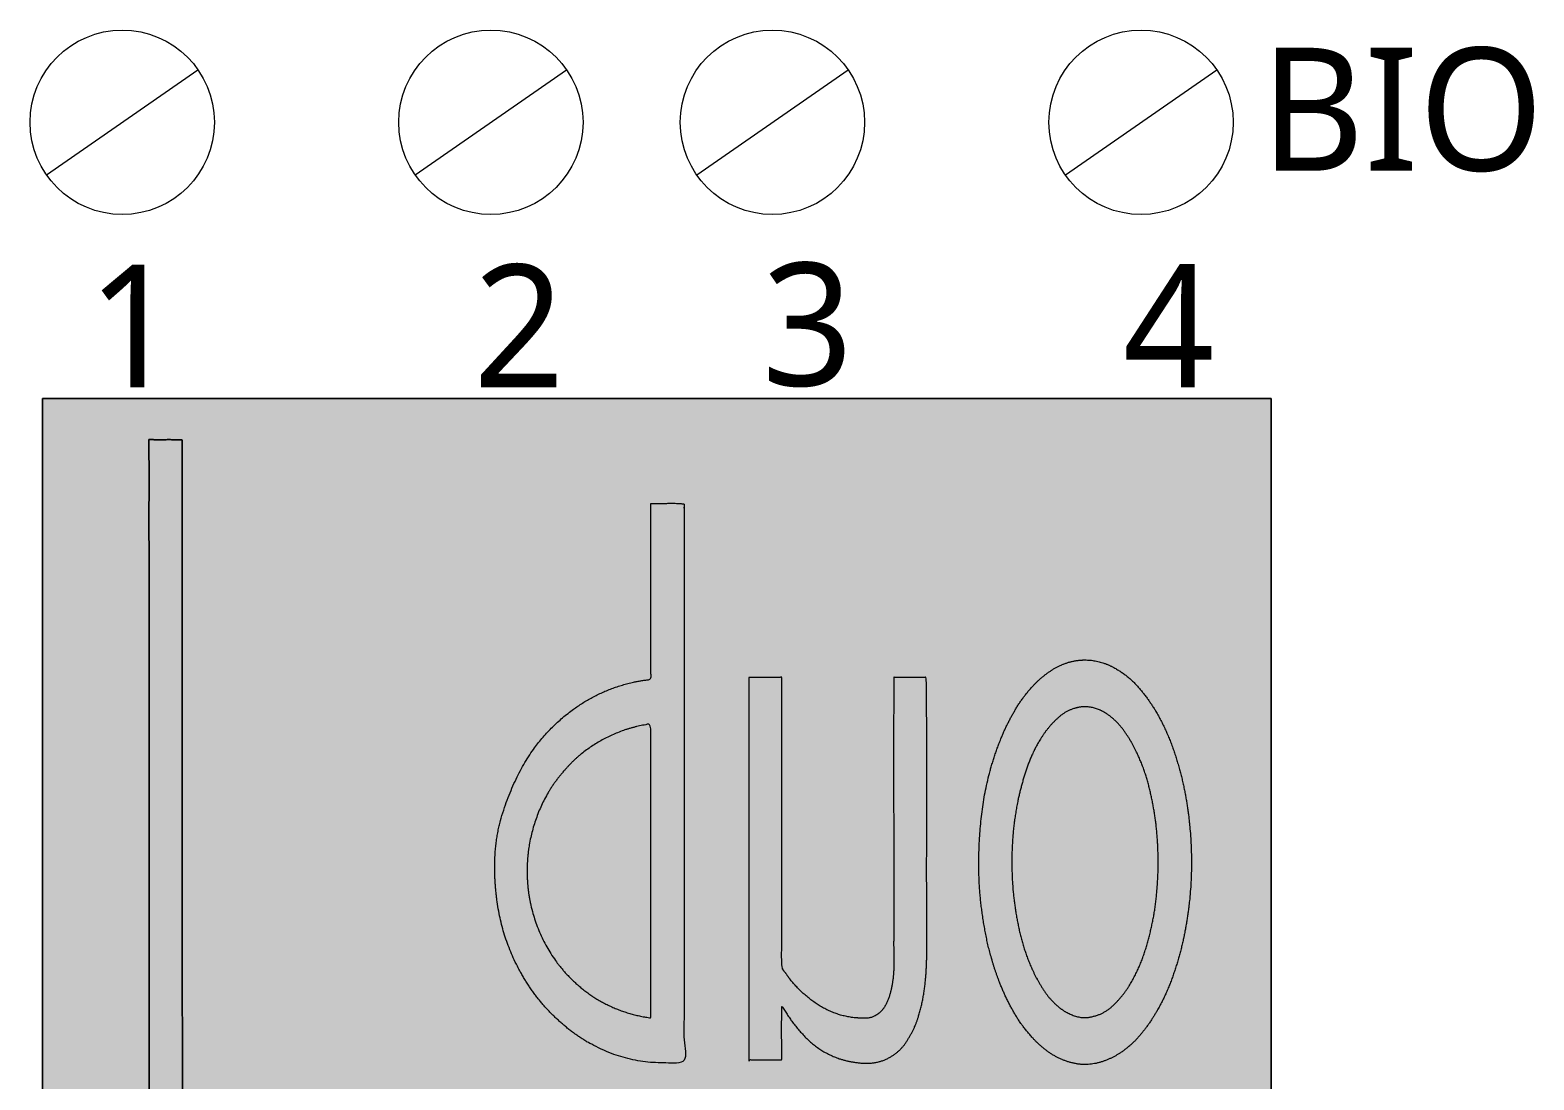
# Model space of a CAD drawing. Header units: millimetres. Extents: x 36 to 196, y -69 to 32.
# Drawn here: x 64.25 to 88.73, y -15.08 to 2 of the extents above; entities that cross this region are included whole.
import ezdxf

# ---------------------------------------------------------------- set-up
doc = ezdxf.new("R2010")
doc.units = ezdxf.units.MM
doc.header["$LTSCALE"] = 20
doc.layers.add('Ontwerplaag-1', color=7, linetype='Continuous')
doc.styles.add('@Malgun Gothic', font='malgun.ttf')

msp = doc.modelspace()

# ---------------------------------------------------------------- hatches: boundary and pattern name
at = {"layer": 'Ontwerplaag-1', "linetype": 'Continuous', "lineweight": 0, "true_color": 0xcccccb, "transparency": 33554687}
for points in [[(66.727, -4.671), (66.727, -5.035), (66.727, -6.4), (66.727, -7.765), (66.727, -9.129), (66.727, -10.494), (66.728, -11.859), (66.728, -13.224), (66.729, -14.588), (66.729, -15.953), (66.729, -16.317), (66.768, -16.317), (66.915, -16.316), (67.061, -16.316), (67.208, -16.315), (67.355, -16.315), (67.502, -16.315), (67.649, -16.316), (67.796, -16.316), (67.943, -16.317), (67.982, -16.317), (67.982, -16.911), (67.943, -16.912), (67.796, -16.912), (67.649, -16.912), (67.502, -16.912), (67.355, -16.912), (67.208, -16.912), (67.061, -16.913), (66.915, -16.913), (66.768, -16.913), (66.729, -16.913), (66.729, -17.019), (66.729, -17.414), (66.728, -17.808), (66.728, -18.203), (66.727, -18.598), (66.727, -18.993), (66.727, -19.388), (66.727, -19.783), (66.727, -20.178), (66.727, -20.283), (66.727, -20.317), (66.729, -20.448), (66.739, -20.577), (66.757, -20.704), (66.783, -20.829), (66.817, -20.952), (66.859, -21.074), (66.909, -21.193), (66.967, -21.31), (66.987, -21.339), (66.998, -21.356), (67.047, -21.417), (67.1, -21.474), (67.157, -21.526), (67.217, -21.572), (67.281, -21.614), (67.349, -21.651), (67.421, -21.683), (67.497, -21.71), (67.518, -21.715), (67.531, -21.719), (67.583, -21.729), (67.636, -21.738), (67.688, -21.744), (67.741, -21.749), (67.794, -21.752), (67.847, -21.753), (67.901, -21.752), (67.955, -21.75), (67.969, -21.749), (67.969, -21.775), (67.968, -21.87), (67.968, -21.965), (67.968, -22.06), (67.968, -22.155), (67.968, -22.251), (67.967, -22.346), (67.967, -22.441), (67.967, -22.536), (67.967, -22.561), (67.929, -22.562), (67.786, -22.556), (67.646, -22.539), (67.509, -22.513), (67.376, -22.476), (67.247, -22.43), (67.122, -22.373), (67, -22.307), (66.881, -22.23), (66.853, -22.206), (66.825, -22.184), (66.733, -22.086), (66.648, -21.985), (66.571, -21.88), (66.502, -21.771), (66.44, -21.657), (66.386, -21.539), (66.339, -21.418), (66.3, -21.292), (66.292, -21.259), (66.282, -21.223), (66.256, -21.087), (66.234, -20.951), (66.216, -20.815), (66.202, -20.678), (66.191, -20.541), (66.185, -20.403), (66.183, -20.266), (66.185, -20.127), (66.186, -20.091), (66.186, -19.991), (66.186, -19.619), (66.186, -19.246), (66.187, -18.874), (66.187, -18.501), (66.187, -18.129), (66.186, -17.757), (66.186, -17.385), (66.186, -17.012), (66.186, -16.913), (65.646, -16.913), (65.646, -16.317), (65.663, -16.317), (65.727, -16.316), (65.79, -16.316), (65.853, -16.316), (65.917, -16.316), (65.98, -16.316), (66.043, -16.315), (66.106, -16.315), (66.169, -16.315), (66.186, -16.315), (66.186, -16.004), (66.186, -14.838), (66.186, -13.671), (66.186, -12.505), (66.186, -11.339), (66.186, -10.172), (66.186, -9.006), (66.186, -7.839), (66.186, -6.673), (66.186, -6.362), (66.185, -6.308), (66.186, -6.139), (66.187, -5.979), (66.187, -5.831), (66.188, -5.693), (66.188, -5.565), (66.188, -5.448), (66.187, -5.341), (66.187, -5.245), (66.186, -5.158), (66.186, -5.078), (66.185, -5.006), (66.185, -4.941), (66.184, -4.883), (66.184, -4.832), (66.183, -4.789), (66.183, -4.754), (66.182, -4.724), (66.182, -4.699), (66.181, -4.679), (66.181, -4.663), (66.181, -4.652), (66.181, -4.646), (66.181, -4.644), (66.181, -4.647), (66.181, -4.653), (66.182, -4.657), (66.183, -4.66), (66.184, -4.663), (66.186, -4.664), (66.188, -4.665), (66.19, -4.665), (66.193, -4.665), (66.196, -4.664), (66.197, -4.663), (66.198, -4.662), (66.198, -4.662), (66.198, -4.661), (66.196, -4.661), (66.194, -4.661), (66.191, -4.661), (66.189, -4.662), (66.192, -4.662), (66.2, -4.662), (66.212, -4.663), (66.229, -4.663), (66.25, -4.663), (66.275, -4.663), (66.305, -4.664), (66.337, -4.664), (66.368, -4.664), (66.398, -4.664), (66.428, -4.664), (66.458, -4.664), (66.486, -4.664), (66.514, -4.664), (66.542, -4.664), (66.568, -4.664), (66.592, -4.664), (66.614, -4.664), (66.633, -4.664), (66.651, -4.664), (66.666, -4.665), (66.679, -4.665), (66.69, -4.665), (66.7, -4.665), (66.707, -4.665), (66.713, -4.665), (66.718, -4.665), (66.721, -4.666), (66.722, -4.666), (66.722, -4.666), (66.72, -4.666), (66.717, -4.667), (66.716, -4.667), (66.716, -4.668), (66.716, -4.668), (66.717, -4.669), (66.72, -4.67), (66.723, -4.67)], [(74.356, -5.7), (74.355, -5.771), (74.355, -6.112), (74.355, -6.452), (74.355, -6.792), (74.355, -7.132), (74.355, -7.472), (74.355, -7.812), (74.355, -8.152), (74.356, -8.492), (74.356, -8.564), (74.322, -8.567), (74.16, -8.594), (74.002, -8.629), (73.848, -8.673), (73.697, -8.726), (73.55, -8.787), (73.406, -8.857), (73.267, -8.936), (73.13, -9.024), (73.103, -9.044), (73.062, -9.073), (72.939, -9.173), (72.825, -9.273), (72.719, -9.373), (72.623, -9.472), (72.536, -9.57), (72.459, -9.668), (72.39, -9.765), (72.331, -9.862), (72.277, -9.958), (72.227, -10.051), (72.181, -10.143), (72.137, -10.232), (72.097, -10.319), (72.061, -10.405), (72.027, -10.488), (71.997, -10.569), (71.982, -10.616), (71.959, -10.688), (71.927, -10.816), (71.898, -10.945), (71.874, -11.075), (71.854, -11.205), (71.838, -11.336), (71.827, -11.468), (71.819, -11.6), (71.816, -11.733), (71.818, -11.864), (71.824, -11.993), (71.835, -12.118), (71.851, -12.24), (71.872, -12.359), (71.898, -12.474), (71.929, -12.587), (71.965, -12.696), (72.003, -12.802), (72.043, -12.905), (72.084, -13.004), (72.127, -13.101), (72.17, -13.194), (72.215, -13.285), (72.261, -13.372), (72.308, -13.456), (72.35, -13.52), (72.377, -13.563), (72.429, -13.636), (72.486, -13.71), (72.546, -13.785), (72.611, -13.861), (72.68, -13.938), (72.753, -14.017), (72.831, -14.096), (72.912, -14.176), (73.001, -14.255), (73.099, -14.33), (73.206, -14.402), (73.324, -14.47), (73.451, -14.535), (73.588, -14.596), (73.735, -14.654), (73.891, -14.708), (73.941, -14.722), (73.964, -14.728), (74.076, -14.753), (74.188, -14.772), (74.301, -14.787), (74.414, -14.798), (74.528, -14.804), (74.642, -14.806), (74.756, -14.803), (74.871, -14.796), (74.895, -14.794), (74.895, -14.567), (74.895, -13.488), (74.895, -12.409), (74.895, -11.331), (74.895, -10.252), (74.895, -9.173), (74.895, -8.093), (74.896, -7.014), (74.897, -5.935), (74.897, -5.708), (74.883, -5.707), (74.819, -5.704), (74.755, -5.702), (74.691, -5.7), (74.626, -5.699), (74.562, -5.698), (74.498, -5.698), (74.433, -5.699), (74.369, -5.7)], [(83.041, -10.368), (83.034, -10.338), (82.999, -10.178), (82.958, -10.021), (82.911, -9.865), (82.859, -9.711), (82.8, -9.559), (82.737, -9.408), (82.667, -9.26), (82.592, -9.113), (82.576, -9.086), (82.564, -9.067), (82.542, -9.032), (82.519, -8.995), (82.493, -8.957), (82.466, -8.917), (82.437, -8.875), (82.407, -8.832), (82.374, -8.788), (82.34, -8.742), (82.303, -8.695), (82.26, -8.648), (82.212, -8.602), (82.159, -8.556), (82.1, -8.51), (82.037, -8.464), (81.968, -8.419), (81.895, -8.374), (81.874, -8.363), (81.861, -8.356), (81.791, -8.324), (81.72, -8.298), (81.649, -8.277), (81.576, -8.263), (81.502, -8.253), (81.427, -8.249), (81.351, -8.251), (81.274, -8.259), (81.259, -8.261), (81.242, -8.264), (81.154, -8.29), (81.07, -8.32), (80.988, -8.356), (80.91, -8.397), (80.834, -8.444), (80.762, -8.496), (80.693, -8.553), (80.626, -8.615), (80.615, -8.627), (80.599, -8.644), (80.52, -8.735), (80.445, -8.828), (80.375, -8.924), (80.309, -9.023), (80.247, -9.124), (80.19, -9.228), (80.137, -9.335), (80.088, -9.444), (80.079, -9.465), (80.057, -9.519), (80.02, -9.617), (79.984, -9.721), (79.949, -9.831), (79.915, -9.946), (79.881, -10.068), (79.848, -10.196), (79.816, -10.329), (79.784, -10.468), (79.755, -10.615), (79.732, -10.772), (79.714, -10.938), (79.701, -11.113), (79.693, -11.298), (79.691, -11.493), (79.694, -11.697), (79.702, -11.91), (79.705, -11.968), (79.708, -12.003), (79.726, -12.192), (79.75, -12.379), (79.78, -12.565), (79.816, -12.75), (79.859, -12.934), (79.908, -13.116), (79.963, -13.298), (80.025, -13.478), (80.038, -13.512), (80.047, -13.534), (80.095, -13.65), (80.148, -13.764), (80.206, -13.875), (80.269, -13.984), (80.336, -14.09), (80.407, -14.194), (80.484, -14.295), (80.565, -14.393), (80.582, -14.411), (80.594, -14.424), (80.661, -14.491), (80.732, -14.553), (80.806, -14.609), (80.884, -14.66), (80.966, -14.705), (81.051, -14.744), (81.14, -14.779), (81.232, -14.807), (81.25, -14.811), (81.267, -14.814), (81.298, -14.819), (81.33, -14.822), (81.364, -14.824), (81.399, -14.825), (81.436, -14.825), (81.475, -14.823), (81.516, -14.821), (81.558, -14.818), (81.602, -14.812), (81.647, -14.802), (81.694, -14.789), (81.742, -14.772), (81.792, -14.752), (81.843, -14.728), (81.896, -14.7), (81.95, -14.669), (81.964, -14.66), (81.981, -14.649), (82.068, -14.585), (82.15, -14.516), (82.227, -14.444), (82.301, -14.368), (82.37, -14.288), (82.435, -14.205), (82.496, -14.117), (82.552, -14.026), (82.562, -14.009), (82.578, -13.983), (82.651, -13.845), (82.719, -13.704), (82.782, -13.561), (82.84, -13.417), (82.892, -13.27), (82.939, -13.122), (82.98, -12.971), (83.016, -12.819), (83.022, -12.79), (83.034, -12.736), (83.083, -12.448), (83.118, -12.159), (83.14, -11.87), (83.149, -11.581), (83.144, -11.292), (83.126, -11.002), (83.095, -10.712), (83.051, -10.422)], [(75.95, -8.532), (76.484, -8.532), (76.485, -8.638), (76.485, -9.195), (76.485, -9.751), (76.485, -10.308), (76.485, -10.865), (76.485, -11.421), (76.485, -11.978), (76.485, -12.534), (76.484, -13.091), (76.484, -13.197), (76.484, -13.202), (76.485, -13.212), (76.486, -13.221), (76.489, -13.231), (76.491, -13.242), (76.495, -13.252), (76.5, -13.263), (76.505, -13.274), (76.511, -13.286), (76.517, -13.298), (76.525, -13.31), (76.533, -13.323), (76.542, -13.336), (76.551, -13.35), (76.562, -13.365), (76.573, -13.38), (76.585, -13.395), (76.588, -13.4), (76.605, -13.423), (76.638, -13.463), (76.674, -13.504), (76.713, -13.547), (76.755, -13.591), (76.8, -13.636), (76.848, -13.683), (76.899, -13.731), (76.953, -13.78), (77.012, -13.828), (77.078, -13.872), (77.151, -13.912), (77.231, -13.95), (77.318, -13.983), (77.411, -14.013), (77.512, -14.04), (77.619, -14.063), (77.649, -14.066), (77.658, -14.067), (77.673, -14.069), (77.69, -14.071), (77.707, -14.072), (77.726, -14.074), (77.745, -14.076), (77.766, -14.078), (77.787, -14.08), (77.809, -14.082), (77.832, -14.083), (77.856, -14.081), (77.881, -14.078), (77.907, -14.072), (77.933, -14.065), (77.961, -14.055), (77.989, -14.043), (78.018, -14.029), (78.026, -14.024), (78.034, -14.018), (78.074, -13.984), (78.11, -13.948), (78.142, -13.909), (78.17, -13.868), (78.195, -13.825), (78.216, -13.779), (78.234, -13.73), (78.247, -13.68), (78.25, -13.671), (78.255, -13.65), (78.263, -13.612), (78.271, -13.572), (78.278, -13.53), (78.284, -13.486), (78.289, -13.44), (78.294, -13.391), (78.298, -13.341), (78.301, -13.288), (78.304, -13.233), (78.306, -13.174), (78.308, -13.112), (78.309, -13.047), (78.309, -12.978), (78.309, -12.905), (78.308, -12.83), (78.307, -12.75), (78.307, -12.729), (78.307, -12.634), (78.307, -12.133), (78.307, -11.632), (78.307, -11.131), (78.307, -10.631), (78.307, -10.13), (78.308, -9.629), (78.308, -9.128), (78.309, -8.628), (78.309, -8.532), (78.322, -8.532), (78.385, -8.533), (78.449, -8.533), (78.512, -8.533), (78.576, -8.533), (78.64, -8.533), (78.703, -8.533), (78.767, -8.532), (78.83, -8.532), (78.842, -8.532), (78.843, -8.631), (78.843, -9.152), (78.844, -9.673), (78.844, -10.194), (78.844, -10.715), (78.845, -11.236), (78.845, -11.757), (78.845, -12.278), (78.844, -12.799), (78.845, -12.898), (78.845, -12.927), (78.847, -13.077), (78.842, -13.226), (78.832, -13.374), (78.816, -13.522), (78.793, -13.669), (78.765, -13.815), (78.731, -13.96), (78.691, -14.105), (78.682, -14.132), (78.676, -14.148), (78.664, -14.177), (78.652, -14.207), (78.638, -14.239), (78.623, -14.272), (78.606, -14.306), (78.589, -14.342), (78.57, -14.38), (78.55, -14.418), (78.527, -14.458), (78.499, -14.496), (78.467, -14.534), (78.43, -14.572), (78.388, -14.609), (78.342, -14.646), (78.291, -14.682), (78.235, -14.718), (78.219, -14.726), (78.202, -14.735), (78.171, -14.747), (78.137, -14.759), (78.101, -14.77), (78.063, -14.779), (78.023, -14.788), (77.981, -14.795), (77.936, -14.801), (77.89, -14.807), (77.841, -14.81), (77.789, -14.809), (77.735, -14.806), (77.679, -14.798), (77.62, -14.788), (77.558, -14.774), (77.494, -14.757), (77.427, -14.736), (77.409, -14.73), (77.381, -14.72), (77.332, -14.699), (77.281, -14.674), (77.23, -14.646), (77.177, -14.615), (77.123, -14.581), (77.067, -14.544), (77.011, -14.503), (76.953, -14.46), (76.894, -14.411), (76.836, -14.357), (76.779, -14.296), (76.722, -14.228), (76.666, -14.155), (76.61, -14.075), (76.555, -13.989), (76.5, -13.896), (76.486, -13.871), (76.486, -13.891), (76.485, -13.996), (76.485, -14.101), (76.484, -14.206), (76.484, -14.311), (76.484, -14.416), (76.484, -14.521), (76.484, -14.627), (76.484, -14.732), (76.484, -14.752), (76.472, -14.752), (76.408, -14.752), (76.345, -14.752), (76.281, -14.753), (76.217, -14.753), (76.152, -14.753), (76.088, -14.753), (76.024, -14.753), (75.96, -14.754), (75.947, -14.754), (75.948, -14.612), (75.948, -14.03), (75.948, -13.483), (75.948, -12.971), (75.948, -12.495), (75.948, -12.053), (75.949, -11.646), (75.949, -11.274), (75.949, -10.937), (75.949, -10.634), (75.949, -10.361), (75.949, -10.121), (75.949, -9.911), (75.949, -9.733), (75.949, -9.587), (75.949, -9.471), (75.949, -9.387), (75.949, -9.318), (75.949, -9.247), (75.949, -9.173), (75.949, -9.098), (75.949, -9.02), (75.949, -8.94), (75.949, -8.858), (75.949, -8.773), (75.949, -8.694), (75.949, -8.628), (75.95, -8.574), (75.95, -8.532), (75.95, -8.503), (75.95, -8.486), (75.95, -8.482), (75.95, -8.491), (75.95, -8.504), (75.95, -8.516), (75.95, -8.525), (75.95, -8.532), (75.95, -8.537), (75.95, -8.54), (75.95, -8.541), (75.95, -8.539), (75.95, -8.537), (75.95, -8.535), (75.95, -8.534), (75.95, -8.533), (75.95, -8.532), (75.95, -8.532), (75.95, -8.532), (75.95, -8.533), (75.95, -8.533), (75.95, -8.534), (75.95, -8.534), (75.95, -8.534), (75.95, -8.534), (75.95, -8.534), (75.95, -8.533)]]:
    msp.add_hatch(color=254, dxfattribs=at).paths.add_polyline_path(points)

# ---------------------------------------------------------------- linework, layer by layer
at = {"layer": 'Ontwerplaag-1', "color": 7, "linetype": 'Continuous', "lineweight": 5, "transparency": 33554687}
for p, q in [((64.517, -0.355), (66.983, 1.355)), ((70.517, -0.355), (72.983, 1.355)), ((75.101, -0.355), (77.566, 1.355)), ((81.101, -0.355), (83.566, 1.355))]:
    msp.add_line(p, q, dxfattribs=at)
at = {"layer": 'Ontwerplaag-1', "color": 7, "linetype": 'Continuous', "lineweight": 5, "transparency": 33554687, "flags": 128}
for points in [[(64.454, -3.995), (64.454, -23.995), (84.454, -23.995), (84.454, -3.995)], [(64.454, -23.995), (64.454, -3.995), (84.454, -3.995), (84.454, -23.995)]]:
    msp.add_lwpolyline(points, close=True, dxfattribs=at)
at = {"layer": 'Ontwerplaag-1', "color": 7, "linetype": 'Continuous', "lineweight": 5, "transparency": 33554687}
for centre in [(65.75, 0.5), (71.75, 0.5), (76.333, 0.5), (82.333, 0.5)]:
    msp.add_circle(centre, 1.5, dxfattribs=at)
for points, knots in [([(66.727, -4.671), (66.727, -7.583), (66.728, -13.406), (66.729, -16.317), (67.041, -16.315), (67.668, -16.315), (67.982, -16.317), (67.982, -16.614), (67.982, -16.911), (67.668, -16.913), (67.041, -16.912), (66.729, -16.913), (66.728, -17.756), (66.727, -19.441), (66.727, -20.283), (66.729, -20.554), (66.83, -21.106), (66.987, -21.339), (67.078, -21.475), (67.352, -21.674), (67.518, -21.715), (67.626, -21.747), (67.855, -21.754), (67.969, -21.749), (67.967, -21.952), (67.968, -22.358), (67.967, -22.561), (67.669, -22.565), (67.081, -22.398), (66.853, -22.206), (66.633, -22.024), (66.361, -21.525), (66.292, -21.259), (66.214, -20.973), (66.182, -20.384), (66.186, -20.091), (66.186, -19.296), (66.187, -17.707), (66.186, -16.913), (65.916, -16.913), (65.646, -16.913), (65.646, -16.615), (65.646, -16.317), (65.782, -16.315), (66.052, -16.316), (66.186, -16.315), (66.187, -13.827), (66.186, -8.851), (66.186, -6.362), (66.184, -5.936), (66.189, -5.088), (66.181, -4.663), (66.185, -4.663), (66.188, -4.663), (66.32, -4.664), (66.586, -4.663), (66.719, -4.665)], [0, 0, 0, 0.142518, 0.285036, 0.285036, 0.300304, 0.315571, 0.315571, 0.330044, 0.330044, 0.345311, 0.360579, 0.360579, 0.401829, 0.443079, 0.443079, 0.456363, 0.469647, 0.469647, 0.477397, 0.485148, 0.485148, 0.490295, 0.495442, 0.495442, 0.504601, 0.513759, 0.513759, 0.52717, 0.54058, 0.54058, 0.553446, 0.566312, 0.566312, 0.580152, 0.593993, 0.593993, 0.631478, 0.668963, 0.668963, 0.681709, 0.681709, 0.695795, 0.695795, 0.702197, 0.708599, 0.708599, 0.827599, 0.946599, 0.946599, 0.966919, 0.98724, 0.98724, 0.987404, 0.987404, 0.993702, 1, 1, 1]), ([(66.727, -4.671), (66.727, -7.583), (66.728, -13.406), (66.729, -16.317), (67.041, -16.315), (67.668, -16.315), (67.982, -16.317), (67.982, -16.614), (67.982, -16.911), (67.668, -16.913), (67.041, -16.912), (66.729, -16.913), (66.728, -17.756), (66.727, -19.441), (66.727, -20.283), (66.729, -20.554), (66.83, -21.106), (66.987, -21.339), (67.078, -21.475), (67.352, -21.674), (67.518, -21.715), (67.626, -21.747), (67.855, -21.754), (67.969, -21.749), (67.967, -21.952), (67.968, -22.358), (67.967, -22.561), (67.669, -22.565), (67.081, -22.398), (66.853, -22.206), (66.633, -22.024), (66.361, -21.525), (66.292, -21.259), (66.214, -20.973), (66.182, -20.384), (66.186, -20.091), (66.186, -19.296), (66.187, -17.707), (66.186, -16.913), (65.916, -16.913), (65.646, -16.913), (65.646, -16.615), (65.646, -16.317), (65.782, -16.315), (66.052, -16.316), (66.186, -16.315), (66.187, -13.827), (66.186, -8.851), (66.186, -6.362), (66.184, -5.936), (66.189, -5.088), (66.181, -4.663), (66.185, -4.663), (66.188, -4.663), (66.32, -4.664), (66.586, -4.663), (66.719, -4.665), (66.723, -4.668), (66.727, -4.671)], [0, 0, 0, 0.142483, 0.284965, 0.284965, 0.300229, 0.315493, 0.315493, 0.329962, 0.329962, 0.345226, 0.360489, 0.360489, 0.401729, 0.442969, 0.442969, 0.45625, 0.46953, 0.46953, 0.477279, 0.485028, 0.485028, 0.490174, 0.495319, 0.495319, 0.504476, 0.513632, 0.513632, 0.527039, 0.540446, 0.540446, 0.553309, 0.566172, 0.566172, 0.580009, 0.593846, 0.593846, 0.631322, 0.668797, 0.668797, 0.68154, 0.68154, 0.695622, 0.695622, 0.702023, 0.708424, 0.708424, 0.827394, 0.946365, 0.946365, 0.96668, 0.986995, 0.986995, 0.987159, 0.987159, 0.993456, 0.999752, 0.999752, 1, 1, 1]), ([(74.356, -5.7), (74.354, -6.417), (74.356, -7.848), (74.356, -8.564), (74.016, -8.599), (73.375, -8.845), (73.103, -9.044), (72.698, -9.334), (72.131, -10.154), (71.751, -11.334), (71.934, -12.878), (72.35, -13.52), (72.621, -13.942), (73.44, -14.586), (73.941, -14.722), (74.173, -14.788), (74.655, -14.811), (74.895, -14.794), (74.896, -12.523), (74.894, -7.98), (74.897, -5.708), (74.762, -5.695), (74.491, -5.703), (74.356, -5.7)], [0, 0, 0, 0.087534, 0.175069, 0.175069, 0.216878, 0.258687, 0.258687, 0.320515, 0.382343, 0.444171, 0.505999, 0.505999, 0.546479, 0.586959, 0.586959, 0.60571, 0.62446, 0.62446, 0.801645, 0.978831, 0.978831, 0.989416, 1, 1, 1]), ([(74.356, -5.7), (74.354, -6.417), (74.356, -7.848), (74.356, -8.564), (74.016, -8.599), (73.375, -8.845), (73.103, -9.044), (72.698, -9.334), (72.131, -10.154), (71.751, -11.334), (71.934, -12.878), (72.35, -13.52), (72.621, -13.942), (73.44, -14.586), (73.941, -14.722), (74.173, -14.788), (74.655, -14.811), (74.895, -14.794), (74.896, -12.523), (74.894, -7.98), (74.897, -5.708), (74.762, -5.695), (74.491, -5.703), (74.356, -5.7)], [0, 0, 0, 0.087534, 0.175069, 0.175069, 0.216878, 0.258687, 0.258687, 0.320515, 0.382343, 0.444171, 0.505999, 0.505999, 0.546479, 0.586959, 0.586959, 0.60571, 0.62446, 0.62446, 0.801645, 0.978831, 0.978831, 0.989416, 1, 1, 1]), ([(83.041, -10.368), (82.973, -10.035), (82.749, -9.384), (82.576, -9.086), (82.447, -8.87), (82.105, -8.483), (81.874, -8.363), (81.735, -8.287), (81.416, -8.234), (81.259, -8.261), (81.071, -8.296), (80.745, -8.495), (80.615, -8.627), (80.438, -8.808), (80.177, -9.236), (80.079, -9.465), (79.83, -10.057), (79.667, -11.333), (79.705, -11.968), (79.735, -12.361), (79.892, -13.141), (80.038, -13.512), (80.135, -13.755), (80.398, -14.216), (80.582, -14.411), (80.713, -14.554), (81.053, -14.771), (81.25, -14.811), (81.436, -14.851), (81.809, -14.759), (81.964, -14.66), (82.156, -14.54), (82.449, -14.198), (82.562, -14.009), (82.731, -13.727), (82.952, -13.108), (83.022, -12.79), (83.15, -12.194), (83.158, -10.968), (83.041, -10.368)], [0, 0, 0, 0.042843, 0.085686, 0.085686, 0.116947, 0.148208, 0.148208, 0.167177, 0.186147, 0.186147, 0.208921, 0.231696, 0.231696, 0.262722, 0.293748, 0.293748, 0.37387, 0.453992, 0.453992, 0.503704, 0.553416, 0.553416, 0.586051, 0.618687, 0.618687, 0.642385, 0.666083, 0.666083, 0.688322, 0.71056, 0.71056, 0.737919, 0.765278, 0.765278, 0.806117, 0.846955, 0.846955, 0.923478, 1, 1, 1]), ([(83.041, -10.368), (82.973, -10.035), (82.749, -9.384), (82.576, -9.086), (82.447, -8.87), (82.105, -8.483), (81.874, -8.363), (81.735, -8.287), (81.416, -8.234), (81.259, -8.261), (81.071, -8.296), (80.745, -8.495), (80.615, -8.627), (80.438, -8.808), (80.177, -9.236), (80.079, -9.465), (79.83, -10.057), (79.667, -11.333), (79.705, -11.968), (79.735, -12.361), (79.892, -13.141), (80.038, -13.512), (80.135, -13.755), (80.398, -14.216), (80.582, -14.411), (80.713, -14.554), (81.053, -14.771), (81.25, -14.811), (81.436, -14.851), (81.809, -14.759), (81.964, -14.66), (82.156, -14.54), (82.449, -14.198), (82.562, -14.009), (82.731, -13.727), (82.952, -13.108), (83.022, -12.79), (83.15, -12.194), (83.158, -10.968), (83.041, -10.368)], [0, 0, 0, 0.042843, 0.085686, 0.085686, 0.116947, 0.148208, 0.148208, 0.167177, 0.186147, 0.186147, 0.208921, 0.231696, 0.231696, 0.262722, 0.293748, 0.293748, 0.37387, 0.453992, 0.453992, 0.503704, 0.553416, 0.553416, 0.586051, 0.618687, 0.618687, 0.642385, 0.666083, 0.666083, 0.688322, 0.71056, 0.71056, 0.737919, 0.765278, 0.765278, 0.806117, 0.846955, 0.846955, 0.923478, 1, 1, 1]), ([(75.95, -8.532), (76.217, -8.532), (76.484, -8.532), (76.486, -9.698), (76.484, -12.031), (76.484, -13.197), (76.481, -13.257), (76.557, -13.352), (76.588, -13.4), (76.776, -13.652), (77.322, -14.025), (77.649, -14.066), (77.743, -14.076), (77.943, -14.078), (78.026, -14.024), (78.119, -13.965), (78.224, -13.772), (78.25, -13.671), (78.311, -13.44), (78.306, -12.965), (78.307, -12.729), (78.309, -11.68), (78.304, -9.581), (78.309, -8.532), (78.443, -8.534), (78.708, -8.532), (78.842, -8.532), (78.846, -9.624), (78.843, -11.807), (78.845, -12.898), (78.851, -13.21), (78.785, -13.835), (78.682, -14.132), (78.617, -14.308), (78.397, -14.634), (78.219, -14.726), (78.033, -14.821), (77.602, -14.795), (77.409, -14.73), (77.097, -14.619), (76.64, -14.147), (76.486, -13.871), (76.483, -14.092), (76.484, -14.531), (76.484, -14.752), (76.351, -14.753), (76.083, -14.752), (75.947, -14.754), (75.949, -13.199), (75.948, -10.087), (75.95, -8.532)], [0, 0, 0, 0.017918, 0.017918, 0.096062, 0.174207, 0.174207, 0.178256, 0.182305, 0.182305, 0.20472, 0.227136, 0.227136, 0.233551, 0.239967, 0.239967, 0.247144, 0.254322, 0.254322, 0.27067, 0.287018, 0.287018, 0.359477, 0.431937, 0.431937, 0.44119, 0.450443, 0.450443, 0.525876, 0.60131, 0.60131, 0.622812, 0.644315, 0.644315, 0.657127, 0.66994, 0.66994, 0.683298, 0.696656, 0.696656, 0.718364, 0.740071, 0.740071, 0.755215, 0.770359, 0.770359, 0.77954, 0.788721, 0.788721, 0.894361, 1, 1, 1]), ([(75.95, -8.532), (76.217, -8.532), (76.484, -8.532), (76.486, -9.698), (76.484, -12.031), (76.484, -13.197), (76.481, -13.257), (76.557, -13.352), (76.588, -13.4), (76.776, -13.652), (77.322, -14.025), (77.649, -14.066), (77.743, -14.076), (77.943, -14.078), (78.026, -14.024), (78.119, -13.965), (78.224, -13.772), (78.25, -13.671), (78.311, -13.44), (78.306, -12.965), (78.307, -12.729), (78.309, -11.68), (78.304, -9.581), (78.309, -8.532), (78.443, -8.534), (78.708, -8.532), (78.842, -8.532), (78.846, -9.624), (78.843, -11.807), (78.845, -12.898), (78.851, -13.21), (78.785, -13.835), (78.682, -14.132), (78.617, -14.308), (78.397, -14.634), (78.219, -14.726), (78.033, -14.821), (77.602, -14.795), (77.409, -14.73), (77.097, -14.619), (76.64, -14.147), (76.486, -13.871), (76.483, -14.092), (76.484, -14.531), (76.484, -14.752), (76.351, -14.753), (76.083, -14.752), (75.947, -14.754), (75.949, -13.199), (75.948, -10.087), (75.95, -8.532)], [0, 0, 0, 0.017918, 0.017918, 0.096062, 0.174207, 0.174207, 0.178256, 0.182305, 0.182305, 0.20472, 0.227136, 0.227136, 0.233551, 0.239967, 0.239967, 0.247144, 0.254322, 0.254322, 0.27067, 0.287018, 0.287018, 0.359477, 0.431937, 0.431937, 0.44119, 0.450443, 0.450443, 0.525876, 0.60131, 0.60131, 0.622812, 0.644315, 0.644315, 0.657127, 0.66994, 0.66994, 0.683298, 0.696656, 0.696656, 0.718364, 0.740071, 0.740071, 0.755215, 0.770359, 0.770359, 0.77954, 0.788721, 0.788721, 0.894361, 1, 1, 1]), ([(82.556, -12.316), (82.503, -12.644), (82.305, -13.285), (82.127, -13.571), (82.024, -13.73), (81.733, -14.009), (81.535, -14.051), (81.399, -14.085), (81.131, -13.999), (81.024, -13.918), (80.867, -13.797), (80.649, -13.47), (80.568, -13.296), (80.429, -12.991), (80.283, -12.34), (80.251, -12.012), (80.218, -11.634), (80.257, -10.877), (80.335, -10.506), (80.394, -10.234), (80.583, -9.703), (80.74, -9.467), (80.841, -9.318), (81.119, -9.063), (81.306, -9.021), (81.429, -8.995), (81.681, -9.057), (81.783, -9.129), (81.945, -9.243), (82.174, -9.565), (82.257, -9.738), (82.389, -10.014), (82.538, -10.608), (82.576, -10.907), (82.616, -11.26), (82.607, -11.968), (82.556, -12.316)], [0, 0, 0, 0.056381, 0.112761, 0.112761, 0.144367, 0.175972, 0.175972, 0.197766, 0.21956, 0.21956, 0.251766, 0.283972, 0.283972, 0.340135, 0.396298, 0.396298, 0.460811, 0.525323, 0.525323, 0.572542, 0.619761, 0.619761, 0.649659, 0.679558, 0.679558, 0.699319, 0.71908, 0.71908, 0.750485, 0.781891, 0.781891, 0.832052, 0.882212, 0.882212, 0.941106, 1, 1, 1]), ([(82.556, -12.316), (82.503, -12.644), (82.305, -13.285), (82.127, -13.571), (82.024, -13.73), (81.733, -14.009), (81.535, -14.051), (81.399, -14.085), (81.131, -13.999), (81.024, -13.918), (80.867, -13.797), (80.649, -13.47), (80.568, -13.296), (80.429, -12.991), (80.283, -12.34), (80.251, -12.012), (80.218, -11.634), (80.257, -10.877), (80.335, -10.506), (80.394, -10.234), (80.583, -9.703), (80.74, -9.467), (80.841, -9.318), (81.119, -9.063), (81.306, -9.021), (81.429, -8.995), (81.681, -9.057), (81.783, -9.129), (81.945, -9.243), (82.174, -9.565), (82.257, -9.738), (82.389, -10.014), (82.538, -10.608), (82.576, -10.907), (82.616, -11.26), (82.607, -11.968), (82.556, -12.316)], [0, 0, 0, 0.056381, 0.112761, 0.112761, 0.144367, 0.175972, 0.175972, 0.197766, 0.21956, 0.21956, 0.251766, 0.283972, 0.283972, 0.340135, 0.396298, 0.396298, 0.460811, 0.525323, 0.525323, 0.572542, 0.619761, 0.619761, 0.649659, 0.679558, 0.679558, 0.699319, 0.71908, 0.71908, 0.750485, 0.781891, 0.781891, 0.832052, 0.882212, 0.882212, 0.941106, 1, 1, 1]), ([(74.351, -14.07), (74.026, -14.028), (73.423, -13.76), (73.18, -13.548), (72.777, -13.203), (72.344, -12.228), (72.341, -11.714), (72.333, -11.25), (72.659, -10.356), (72.98, -10.008), (73.241, -9.717), (73.956, -9.342), (74.353, -9.289), (74.357, -10.192), (74.354, -11.997), (74.356, -12.898), (74.354, -13.192), (74.358, -13.778), (74.351, -14.07)], [0, 0, 0, 0.055561, 0.111122, 0.111122, 0.20229, 0.293457, 0.293457, 0.375618, 0.457779, 0.457779, 0.525813, 0.593846, 0.593846, 0.747043, 0.90024, 0.90024, 0.95012, 1, 1, 1]), ([(74.351, -14.07), (74.026, -14.028), (73.423, -13.76), (73.18, -13.548), (72.777, -13.203), (72.344, -12.228), (72.341, -11.714), (72.333, -11.25), (72.659, -10.356), (72.98, -10.008), (73.241, -9.717), (73.956, -9.342), (74.353, -9.289), (74.357, -10.192), (74.354, -11.997), (74.356, -12.898), (74.354, -13.192), (74.358, -13.778), (74.351, -14.07)], [0, 0, 0, 0.055561, 0.111122, 0.111122, 0.20229, 0.293457, 0.293457, 0.375618, 0.457779, 0.457779, 0.525813, 0.593846, 0.593846, 0.747043, 0.90024, 0.90024, 0.95012, 1, 1, 1])]:
    msp.add_open_spline(points, degree=2, knots=knots, dxfattribs=at)
at = {"layer": 'Ontwerplaag-1', "color": 240, "linetype": 'Continuous', "true_color": 0xed1f24, "transparency": 33554687}
msp.add_solid([(64.454, -3.995), (64.454, -23.995), (84.454, -3.995), (84.454, -23.995)], dxfattribs=at)

# ---------------------------------------------------------------- texts
at = {"layer": 'Ontwerplaag-1', "color": 7, "transparency": 33554687, "char_height": 2, "attachment_point": 7, "line_spacing_factor": 1.004011, "style": '@Malgun Gothic'}
for s, insert in [('BIO', (84.276, -0.315)), ('1', (65.183, -3.814)), ('2', (71.462, -3.814)), ('3', (76.162, -3.814)), ('4', (82.037, -3.814))]:
    msp.add_mtext(s, dxfattribs=dict(at, insert=insert))

doc.saveas('drawing.dxf')
